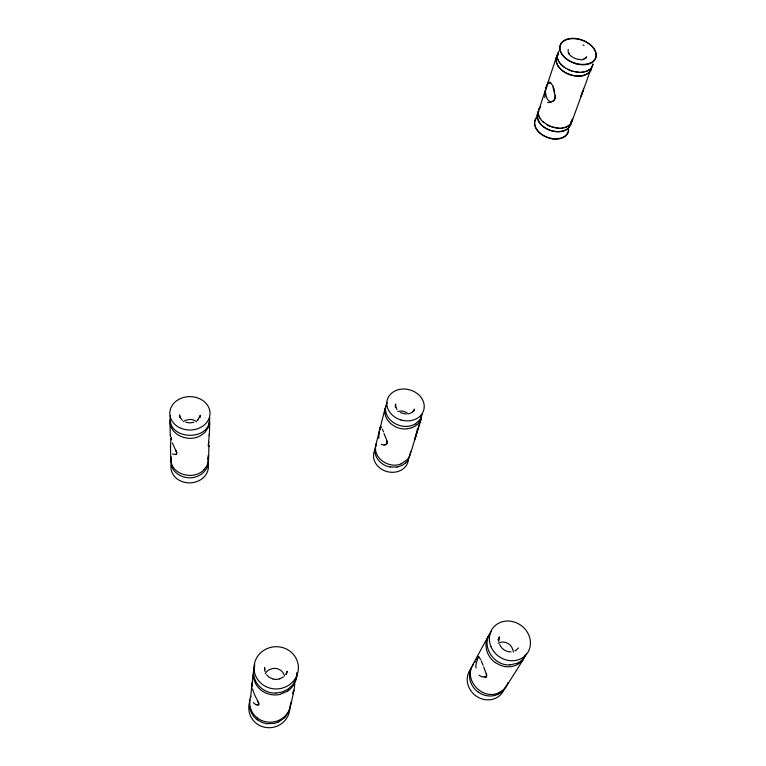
<?xml version="1.0" encoding="UTF-8"?>
<svg xmlns="http://www.w3.org/2000/svg" width="766" height="766" viewBox="0 0 766 766"><rect width="100%" height="100%" fill="white"/><g stroke="black" fill="none" stroke-linecap="round" stroke-linejoin="round"><path stroke-width="1.15" d="M557.227 56.655L557.399 54.262M557.284 56.818L557.284 56.339M293.254 693.632L293.311 692.952L293.301 693.527M378.777 438.411C378.777 437.022 379.438 423.052 381.545 427.562M538.268 113.205L538.469 110.85M538.22 112.985L538.23 111.855M475.992 668.048C474.997 664.764 478.357 657.343 478.252 656.654M296.863 675.516L296.844 672.672M297.285 673.438L296.835 676.378M290.496 705.141L290.218 707.296M290.898 702.336L289.175 710.953L284.866 717.579M208.611 459.389L208.946 445.17M209.348 435.347L209.76 422.028M293.321 692.809L293.177 691.315M498.829 639.687L498.867 641.63M544.722 97.675C545.536 93.27 544.75 82.134 550.687 82.987M483.7 666.947L486.592 674.856L486.247 676.684M170.751 459.006L170.473 445.41L171.201 437.166M486.697 675.717L486.353 676.78M264.509 669.781L264.634 667.579L265.055 671.562M421.559 416.292L421.262 417.872M208.448 444.787L208.946 446.396M294.527 686.729L294.709 683.751M409.81 455.1L409.523 456.546M410.614 451.337L409.762 455.684L407.512 459.447M200.127 417.614L200.319 415.258L197.915 419.873M208.457 444.692L209.271 433.977M417.279 429.209L417.087 430.559M208.821 442.154L208.237 445.63L208.716 446.568M592.961 63.856L592.367 66.115M591.668 67.082L571.991 121.449L569.952 124.532M296.758 676.321C296.145 682.276 292.602 687.744 287.681 691.095M251.957 686.767L252.952 674.75M571.082 122.608L571.091 121.823M570.68 124.992L571.139 121.497M572.451 119.218L571.991 121.449M498.838 639.62L499.528 636.824L498.092 639.907M251.459 686.614L252.052 683.023L250.875 695.078M557.284 55.612L557.457 54.443M253.929 668.507C251.085 681.347 263.016 693.958 275.904 693.058M555.905 59.336L556.413 57.086L558.385 54.175M294.431 687.523L293.388 693.019M537.033 115.427L538.709 111.099M537.359 114.153C536.095 118.797 539.101 123.297 542.529 126.141M538.239 111.798L556.413 57.086M294 690.262L293.416 692.186M251.736 684.172L251.899 683.262M293.234 693.757L293.416 692.196M416.886 431.67L415.622 436.658M170.895 439.722L171.211 438.152M208.113 462.511L208.017 455.78M416.647 432.914L415.526 436.285M422.296 413.946L420.122 419.519L415.44 423.828M395.151 406.392L395.62 404.055L395.878 407.234M583.328 89.316L583.539 88.339M171.134 456.929C168.443 474.365 193.645 481.297 204.091 469.615M171.182 459.294C168.721 472.804 185.305 481.163 196.603 476.557M170.502 415.545C165.36 440.527 212.115 442.691 209.549 417.068M170.368 419.05C167.706 434.676 188.656 442.978 200.548 435.615M290.754 705.4L293.301 693.536M385.748 406.459L386.437 404.122M385.633 406.966C383.804 421.836 403.462 431.191 415.354 423.876M250.204 697.989L250.903 695.72M249.975 699.751C248.079 707.056 251.104 715.214 257.117 719.705M250.042 698.64C248.49 705.812 251.507 713.625 257.376 718.001M254.149 667.598L254.877 665.223M253.891 669.58C251.88 677.268 255.155 685.819 261.503 690.511M375.847 444.874L385.154 408.192M170.282 436.285L170.435 435.394M170.272 435.883L169.966 421.405M380.118 428.663L379.524 430.616M568.295 49.522L568.066 51.408L568.937 53.831L568.449 52.95M593.028 64.449L591.687 67.37M591.505 68.26L591.026 69.735M570.919 123.776C567.003 135.429 550.093 132.757 542.606 126.199M571.838 121.555L572.307 119.199M546.292 87.927L545.813 89.344M286.283 674.54L287.202 671.361L285.833 674.31M581.001 96.392L581.586 94.524M414.578 440.259L420.86 419.462M581.882 93.739L582.275 92.705M477.026 659.88L478.128 656.864M410.337 454.209L421.329 418.006M557.476 54.367L558.931 51.083M557.658 53.764L558.002 52.902M208.093 462.597L206.983 465.594L204.158 469.539M380.166 428.558L380.635 426.346M208.735 426.691L209.472 419.682M421.223 417.968L419.356 422.037L417.298 424.402M409.494 456.632L407.684 460.586L405.712 462.903M290.17 707.363C288.533 713.136 284.176 717.981 278.7 720.385M376.441 443.514C371.165 457.149 388.764 469.194 400.972 463.928M296.557 677.584L292.736 684.909L288.064 689.18M525.447 654.911L524.346 657.563M385.585 407.244C381.334 419.969 396.338 431.143 408.144 428.634M507.494 683.837L507.848 682.812M413.697 411.428L414.502 409.178L413.2 411.285M250.674 697.491L250.932 696.754M582.543 91.977L582.993 90.723L581.116 96.162M546.292 87.908L547.901 83.14M585.866 58.379C589.016 53.457 583.05 61.807 580.417 59.566C576.31 59.566 570.689 56.904 568.841 53.649M208.697 426.786L205.02 432.34L200.654 435.567M571.656 121.976L570.737 123.613M570.603 124.887L567.826 128.64M591.266 69.495L588.412 73.316L583.299 75.671M498.245 639.782L499.202 637.743M526.309 654.04L524.557 657.305L520.688 661.307M506.393 685.58L504.765 688.615M507.025 684.814L505.857 686.882M376.46 444.558C371.089 454.334 380.204 465.738 390.21 466.973M538.757 109.576L540.672 106.666M538.833 109.682L539.704 108.102M537.895 112.631L538.804 111.07M386.696 403.577L387.098 402.744M386.045 406.133L386.447 405.3M557.073 55.918L555.896 60.61L557.562 65.56M415.488 437.003L414.981 437.013M472.536 665.156L488.066 636.546M524.298 657.659L522.201 660.704M505.933 686.978L523.379 659.392M472 666.487C466.609 674.894 470.247 686.556 478.128 692.024M472.517 665.683L473.244 664.754M473.551 663.796C462.367 679.136 482.446 701.014 499.001 692.684M490.297 632.965C480.617 646.437 494.204 665.98 509.869 664.917M590.73 70.386L589.772 71.755M591.429 67.772L592.233 66.661M557.476 55.324L558.069 54.578M548.284 82.661L549.988 82.096M505.799 686.978L503.473 689.678L499.097 692.627M503.616 690.118L504.708 688.711M518.496 647.921L515.642 650.545M490.996 632.103L491.389 631.615M489.905 634.114C482.523 642.798 486.333 656.577 495.296 662.58M570.134 124.408L567.979 126.122M589.284 72.31L586.019 74.532L581.681 75.767M590.624 68.691L591.582 67.667M407.455 459.523L401.068 463.89M503.549 690.185L501.021 692.55M522.125 660.78C517.921 665.635 511.056 667.646 504.813 666.544M413.075 411.409L412.003 412.367M474.728 662.341L475.408 661.652M284.78 717.656L278.364 722.079M197.867 419.921L197.207 420.496M589.676 69.534L590.778 68.605M258.563 704.739L258.822 703.351L254.475 694.475M486.199 676.914L481.69 676.713M405.645 462.961L401.805 465.556L397.075 467.04M417.231 424.46L414.693 426.336M486.228 676.694L485.692 677.01M283.363 676.933L279.686 678.877M569.167 125.298L566.285 126.974M567.194 129.09L565.595 130.029M552.841 101.16C556.288 100.605 554.862 90.56 555.159 97.971C554.536 101.265 550.61 102.692 547.604 102.567M589.609 69.572L586.813 71.123M589.81 69.438L587.838 70.654M500.926 692.608L498.024 694.341M520.593 661.374L517.529 663.174M411.802 412.501L408.824 413.832M287.959 689.247L282.29 691.985L276.028 693.048M287.566 691.162L279.839 694.446M551.683 101.725C546.732 102.05 545.727 95.032 545.421 91.173M258.458 704.797L256.581 704.777M414.598 426.384L411.735 427.725M515.001 650.88L515.575 650.573M498.187 643.22L501.615 642.1A9.958 8.962 36.9 0 1 511.544 646.791L513.076 650.248A9.958 8.962 36.9 0 1 513.316 652.077M175.749 454.573L172.522 453.96M565.519 130.067C556.556 133.801 545.325 130.191 539.494 122.617M566.917 126.696L564.111 127.721M497.929 694.389L494.472 695.566M584.267 58.896L583.74 59.106M196.709 476.519C204.196 474.183 210.238 466.073 207.94 458.135M586 71.439L587.398 70.865M517.433 663.222L509.993 664.907M278.585 720.442C271.786 723.439 263.427 722.606 257.481 718.077M278.259 722.137L274.391 723.401M485.625 677.039L484.39 677.268M384.072 433.489C384.589 436.792 390.44 444.108 384.503 444.969M564.283 127.644L565.614 127.233M411.639 427.763L408.249 428.625M397.803 411.534L400.245 411.045A8.866 7.401 15.5 0 1 408.067 413.87M584.544 71.851L586.124 71.362M193.798 422.325L189.748 422.918L185.745 422.2M385.557 444.816L387.184 443.284L386.686 440.536M279.609 678.896L276.335 679.432M562.723 127.97L561.076 128.219M562.627 128.037L564.207 127.663M583.223 75.69C572.604 77.356 558.175 72.196 556.049 60.476M584.659 71.784L582.016 72.253M583.185 72.061L581.375 72.32M494.367 695.595C488.804 696.83 482.829 695.394 478.233 692.091M274.276 723.42L266.415 723.65M279.714 694.475C273.491 695.796 266.721 694.408 261.618 690.578M396.98 467.049L390.306 466.992M581.586 76.006C574.624 76.887 567.376 74.695 561.88 70.376M384.35 444.998L383.833 445.036M511.075 651.856C506.202 652.105 501.404 648.946 499.604 644.426M559.467 128.286L561.162 128.161M579.69 72.368L581.471 72.253M276.258 679.432L273.28 679.097M557.974 128.181L549.509 126.17L542.567 121.516M559.544 128.228L554.498 127.692M578.033 72.224L572.709 71.248M579.776 72.301L572.671 71.324L566.026 68.375M406.085 414.138L400.426 412.596M383.393 444.998L381.257 444.28M257.491 705.017L258.889 704.385L257.96 701.79M256.476 704.758L255.911 704.596M266.3 723.64L262.384 722.606L257.223 719.781M504.698 666.535L500.763 665.482L495.401 662.657M272.964 679.03L268.943 677.087L266.625 674.731M571.618 70.989L570.833 70.731M552.813 127.28L546.474 124.513M481.594 676.684L479.028 675.219M567.596 69.333L569.234 70.099M583.031 44.974L584.075 45.539M255.346 704.299L253.355 702.681M566.026 68.471L563.163 66.383M564.552 67.513L560.769 64.124M550.754 83.025L552.822 85.668M562.426 65.828L559.831 62.984M561.804 70.319L557.638 65.694M543.783 122.675L541.505 120.386M182.404 420.266L180.632 418.179L179.531 414.913L179.704 417.279M541.543 120.492L539.159 116.767M397.027 409.571L395.888 407.282M558.941 61.682L559.822 63.042M539.446 122.541L537.158 116.509M478.846 656.548L480.608 659.689M175.692 450.169L176.802 453.012L175.759 454.564L176.678 453.75L176.553 452.132L172.321 442.863M558.988 61.816L558.002 59.805M539.456 117.38L539.838 118.117M481.249 660.876L483.126 665.309M553.129 86.319L553.483 87.219M382.358 429.065L383.498 431.88M557.744 59.164L558.232 60.361M486.276 674.003L486.697 675.641M538.68 115.522L539.13 116.7M538.919 116.145L539.207 116.892M254.149 693.613L252.55 688.902M552.928 87.008L554.977 95.013M284.569 676.062L283.487 673.362A10.389 9.929 -4.3 0 0 273.242 668.421L269.412 669.618A10.389 9.929 -4.3 0 0 265.208 673.764M553.799 88.186L554.22 89.881M557.399 57.9L557.801 59.317M557.476 58.13L557.236 56.722M538.737 115.656L538.22 113.129M538.546 114.91L538.364 113.942M554.393 90.828L554.613 93.251M170.473 445.41L170.531 447.823M408.402 460.079A17.685 15.09 15.4 0 1 386.265 471.368A17.685 15.09 15.4 0 1 375.081 449.556M504.124 689.39A19.772 18.068 39.5 0 1 471.655 691.813A19.792 18.078 39.5 0 1 467.308 681.395A19.772 18.068 39.5 0 1 471.473 668.038M289.807 709.038A20.558 19.859 -11.3 0 1 274.649 726.963A20.558 19.859 -11.3 0 1 252.368 719.245A20.577 19.878 -11.3 0 1 248.797 708.205A20.558 19.859 -11.3 0 1 249.649 702.412M208.065 463.832A18.738 15.971 -1.7 0 1 190.188 482.867A18.738 15.971 -1.7 0 1 171.048 465.039M196.661 421.846A9.412 7.871 -0.3 0 0 189.164 419.481L185.631 420.304A9.412 7.871 -0.3 0 0 183.371 421.645M568.554 129.684A17.474 11.873 18.9 0 1 557.294 138.694A17.474 11.873 18.9 0 1 538.929 132.106A17.503 11.892 18.9 0 1 534.773 124.896A17.474 11.873 18.9 0 1 536.334 118.165M579.316 64.468A18.202 11.701 18.9 0 0 591.85 62.659A18.489 11.883 18.9 0 0 592.941 61.902A18.719 12.026 18.9 0 0 594.694 60.083A19.093 12.266 18.8 0 0 595.795 57.938A19.38 12.447 18.8 0 0 596.207 55.564A19.629 12.61 18.8 0 0 595.891 52.969A19.83 12.744 18.8 0 0 592.329 46.678A19.629 12.61 18.8 0 0 588.48 43.327A19.38 12.447 18.8 0 0 586.976 42.36A19.093 12.266 18.8 0 0 583.74 40.684A18.71 12.017 18.8 0 0 578.522 38.961A18.48 11.863 18.8 0 0 576.75 38.616A18.192 11.681 18.8 0 0 564.331 40.311A18.48 11.863 18.8 0 0 562.254 41.891A18.71 12.017 18.8 0 0 560.769 43.834A19.083 12.256 18.9 0 0 559.946 46.084A19.37 12.438 18.9 0 0 559.822 48.545A19.619 12.601 18.9 0 0 560.386 51.13A19.82 12.725 18.9 0 0 564.695 57.45A19.619 12.601 18.9 0 0 567.405 59.662A19.37 12.438 18.9 0 0 568.918 60.658A19.093 12.256 18.9 0 0 572.202 62.372A18.719 12.026 18.9 0 0 575.716 63.655M579.144 64.497A18.489 11.883 18.9 0 1 575.544 63.683M536.171 117.878A17.494 11.883 18.9 0 0 535.53 118.883A17.838 12.122 18.9 0 0 534.716 121.114A18.116 12.304 18.9 0 0 534.553 123.537A18.346 12.457 19 0 0 535.051 126.064A18.528 12.582 19 0 0 538.996 132.212A18.346 12.457 19 0 0 541.505 134.347A18.116 12.304 18.9 0 0 544.406 136.166A17.848 12.122 18.9 0 0 545.967 136.932A17.503 11.892 18.9 0 0 550.926 138.569M568.659 129.866A18.116 12.313 18.9 0 1 568.228 132.212A17.848 12.132 18.9 0 1 567.146 134.337A17.503 11.892 18.9 0 1 566.38 135.285A17.283 11.749 18.9 0 1 563.249 137.574A17.015 11.567 19 0 1 552.621 138.885M552.449 138.914A17.283 11.749 18.9 0 1 550.764 138.598M400.991 419.969A18.939 15.684 15.6 0 0 424.173 405.166A18.959 15.703 15.6 0 0 420.189 396.319A18.939 15.684 15.6 0 0 389.779 395.055A18.939 15.684 15.6 0 0 400.991 419.969M490.929 646.552A21.304 19.064 36.2 0 0 526.223 654.566A21.304 19.064 36.2 0 0 512.55 621.561A21.304 19.064 36.2 0 0 490.929 646.552M265.63 686.46A22.204 21.132 -2.6 0 0 298.386 667.148A22.204 21.132 -2.6 0 0 264.567 649.874A22.204 21.132 -2.6 0 0 265.63 686.46M179.656 427.687A20.127 16.699 0.1 0 0 210.018 413.516A20.127 16.699 0.1 0 0 180.029 398.77A20.127 16.699 0.1 0 0 179.656 427.687M565.643 58.235A18.69 12.007 18.8 0 0 595.642 57.699A18.69 12.007 18.8 0 0 572.7 38.673A18.69 12.007 18.8 0 0 565.643 58.235"/></g></svg>
